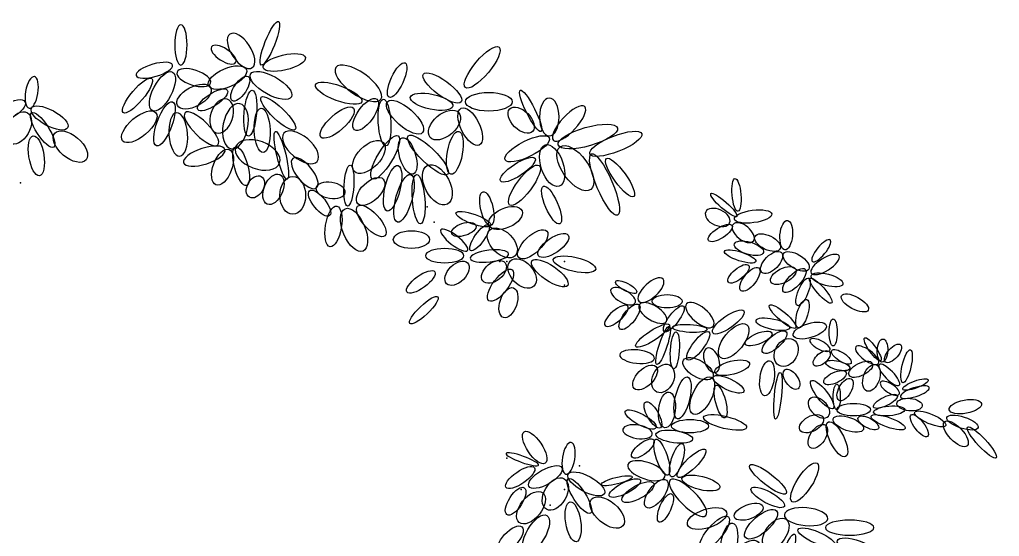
# Model space of a CAD drawing. Header units: millimetres. Extents: x 221 to 543, y -43 to 148.
# Drawn here: x 317.971 to 319.521, y 65.418 to 66.235 of the extents above; entities that cross this region are included whole.
import ezdxf

# ---------------------------------------------------------------- set-up
doc = ezdxf.new("R2010")
doc.units = ezdxf.units.MM

# ---------------------------------------------------------------- blocks, each defined once
blk = doc.blocks.new('E5', base_point=(194.294003, 228.141865))
blk.add_circle((194.984178, 228.141865), 0.690175)
blk = doc.blocks.new('ARV08')
for p in [(0.7873, 7.7813), (-1.0075, 7.6762), (-1.039, 7.608), (-1.6145, 7.4346), (-1.3596, 7.4346), (-1.3281, 7.4346), (-1.6145, 7.3295), (-1.6802, 6.5338), (-1.3596, 6.5679), (-1.6145, 6.4287), (-1.4227, 6.4287), (-1.5514, 6.3605)]:
    blk.add_point(p)
for p, xscale, yscale, zscale, rotation in [((-0.2752, 8.3011), 0.14978202421875, -0.031257844921875, 0.14978202421875, 111.61923), ((-0.2358, 8.2897), 0.1287599994140625, 0.06251568984375, 0.1287599994140625, 56.192236), ((0.0795, 8.3011), 0.1287599994140625, 0.03978267304687499, 0.1287599994140625, 90), ((-1.1765, 8.2016), 0.168176340234375, -0.0511491814453125, 0.168176340234375, 129.870228), ((-0.1622, 8.3124), 0.09197143828125, 0.03978267304687499, 0.09197143828125, 32.97681299999999), ((-0.2831, 8.2897), 0.1392709763671875, -0.0483075720703125, 0.1392709763671875, 166.487566), ((-0.8402, 8.159), 0.12087673125, -0.03978267304687499, 0.12087673125, 114.814359), ((-0.8034, 8.1505), 0.1760596083984375, 0.07104051796875001, 0.1760596083984375, 35.103451), ((-0.2095, 8.2812), 0.131387708203125, -0.05967400957031249, 0.131387708203125, 336.806115), ((0.1163, 8.3011), 0.12087673125, 0.03978267304687499, 0.12087673125, 344.058037), ((-1.1581, 8.1391), 0.14978202421875, -0.0483075720703125, 0.14978202421875, 36.10355999999999), ((-0.2279, 8.2613), 0.14978202421875, -0.05967400957031249, 0.14978202421875, 209.080276), ((-0.2174, 8.2499), 0.09197143828125, -0.03978267304687499, 0.09197143828125, 303.58076), ((-0.0519, 8.2215), 0.1129934630859375, 0.0483075720703125, 0.1129934630859375, 17.875499), ((0.1163, 8.2698), 0.1392709763671875, -0.05967400957031249, 0.1392709763671875, 297.852947), ((-0.7193, 8.1391), 0.1576652923828125, -0.0483075720703125, 0.1576652923828125, 20.166447), ((-0.0519, 8.2016), 0.12087673125, -0.06251568984375, 0.12087673125, 331.600192), ((0.2083, 8.2414), 0.1418987560546875, -0.03978267304687499, 0.1418987560546875, 309.9870960000001), ((0.7496, 8.1107), 0.102482415234375, 0.03978267304687499, 0.102482415234375, 99.423961), ((-1.5103, 8.0084), 0.14715424453125, -0.028416235546875, 0.14715424453125, 63.31704000000001), ((-1.1765, 8.1391), 0.14978202421875, -0.05967400957031249, 0.14978202421875, 180), ((-1.1214, 8.1192), 0.1392709763671875, -0.0483075720703125, 0.1392709763671875, 11.787806), ((-0.2752, 8.159), 0.14978202421875, -0.03978267304687499, 0.14978202421875, 223.416961), ((-0.2358, 8.1902), 0.14715424453125, -0.03978267304687499, 0.14715424453125, 274.954823), ((-0.1254, 8.1902), 0.1129934630859375, -0.03978267304687499, 0.1129934630859375, 326.645658), ((-1.5655, 7.9686), 0.14715424453125, 0.0511491814453125, 0.14715424453125, 132.760736), ((-1.5471, 7.9885), 0.12087673125, 0.06251568984375, 0.12087673125, 90), ((-1.4735, 8.0084), 0.102482415234375, -0.05967400957031249, 0.102482415234375, 44.421486), ((-0.8323, 8.1391), 0.14978202421875, -0.05967400957031249, 0.14978202421875, 221.199188), ((-0.8139, 8.1505), 0.14978202421875, -0.03978267304687499, 0.14978202421875, 266.8242410000001), ((-0.785, 8.1505), 0.12087673125, -0.0511491814453125, 0.12087673125, 305.802749), ((-0.6825, 8.1107), 0.1392709763671875, -0.0511491814453125, 0.1392709763671875, 318.417607), ((-0.1806, 8.1306), 0.14715424453125, 0.07956534609374999, 0.14715424453125, 280.936414), ((-0.1254, 8.1505), 0.1129934630859375, 0.07104051796875001, 0.1129934630859375, 288.36396), ((0.1163, 8.1391), 0.14978202421875, -0.0483075720703125, 0.14978202421875, 290.123119), ((0.7391, 8.1107), 0.131387708203125, -0.0511491814453125, 0.131387708203125, 208.399808), ((0.768, 8.1391), 0.12087673125, -0.0483075720703125, 0.12087673125, 330.568218), ((-1.1581, 8.1107), 0.131387708203125, -0.05967400957031249, 0.131387708203125, 243.836633), ((-1.1476, 8.0908), 0.12087673125, -0.07104051796875001, 0.12087673125, 319.281552), ((-0.2752, 8.1107), 0.1418987560546875, -0.0511491814453125, 0.1418987560546875, 267.628955), ((0.0611, 8.0908), 0.14715424453125, 0.0483075720703125, 0.14715424453125, 224.444446), ((0.0979, 8.0908), 0.1392709763671875, 0.05967400957031249, 0.1392709763671875, 266.007712), ((0.1899, 8.0908), 0.1392709763671875, -0.06251568984375, 0.1392709763671875, 319.758658), ((0.7391, 8.0908), 0.131387708203125, -0.03978267304687499, 0.131387708203125, 237.292267), ((0.7575, 8.0908), 0.1129934630859375, -0.07104051796875001, 0.1129934630859375, 300.241631), ((-1.5865, 7.9487), 0.197081633203125, -0.05967400957031249, 0.197081633203125, 164.186791), ((-1.7257, 7.9089), 0.1786873171875, -0.0511491814453125, 0.1786873171875, 158.78427), ((-1.5471, 7.98), 0.1576652923828125, -0.0511491814453125, 0.1576652923828125, 333.536729), ((-1.1476, 8.0084), 0.1392709763671875, -0.0483075720703125, 0.1392709763671875, 280.4783160000001), ((-0.9243, 7.9885), 0.1760596083984375, -0.0483075720703125, 0.1760596083984375, 224.141585), ((-0.8796, 7.9885), 0.1602930720703125, -0.0483075720703125, 0.1602930720703125, 301.128221), ((-0.3751, 7.9999), 0.1392709763671875, 0.07104051796875001, 0.1392709763671875, 220.066487), ((-0.3383, 8.0084), 0.1576652923828125, -0.028416235546875, 0.1576652923828125, 256.2731400000001), ((0.6366, 7.9999), 0.131387708203125, -0.07104051796875001, 0.131387708203125, 220.192255), ((-1.5944, 7.9402), 0.168176340234375, -0.0824070263671875, 0.168176340234375, 234.274774), ((-1.5287, 7.9487), 0.1392709763671875, -0.07104051796875001, 0.1392709763671875, 251.237392), ((-0.898, 7.98), 0.12087673125, -0.0511491814453125, 0.12087673125, 253.478901), ((-0.8139, 7.9601), 0.131387708203125, -0.07104051796875001, 0.131387708203125, 314.690509), ((-0.1622, 7.9402), 0.14978202421875, 0.0880902451171875, 0.14978202421875, 200.1664470000001), ((-0.1149, 7.9288), 0.1392709763671875, 0.0511491814453125, 0.1392709763671875, 342.026098), ((0.7312, 7.9885), 0.1287599994140625, -0.0483075720703125, 0.1287599994140625, 261.238343), ((-1.7336, 7.9089), 0.21284816953125, -0.0511491814453125, 0.21284816953125, 246.887105), ((-0.1622, 7.9402), 0.1287599994140625, -0.042624282421875, 0.1287599994140625, 254.281167), ((-0.1333, 7.9288), 0.12087673125, -0.05967400957031249, 0.12087673125, 290.299193), ((-1.7993, 7.889), 0.14978202421875, -0.03978267304687499, 0.14978202421875, 234.274774), ((-1.5024, 7.8578), 0.1576652923828125, -0.0483075720703125, 0.1576652923828125, 306.8794), ((-1.484, 7.889), 0.131387708203125, -0.03978267304687499, 0.131387708203125, 326.858954), ((-1.0084, 7.8578), 0.1392709763671875, -0.07956534609374999, 0.1392709763671875, 242.51812), ((-0.4145, 7.889), 0.12087673125, 0.0511491814453125, 0.12087673125, 231.022093), ((-0.8796, 7.8578), 0.14978202421875, -0.0483075720703125, 0.14978202421875, 283.614497), ((-0.6562, 7.6787), 0.131387708203125, -0.031257844921875, 0.131387708203125, 93.77905200000001), ((-0.3567, 7.818), 0.102482415234375, -0.05967400957031249, 0.102482415234375, 292.887673), ((-2.3801, 7.656), 0.105110194921875, -0.028416235546875, 0.105110194921875, 84.96693), ((-0.9611, 7.818), 0.1576652923828125, -0.03978267304687499, 0.1576652923828125, 265.402624), ((-0.9348, 7.818), 0.1576652923828125, -0.0511491814453125, 0.1576652923828125, 285.505154), ((-0.8139, 7.7981), 0.1129934630859375, -0.05967400957031249, 0.1129934630859375, 315.858415), ((-0.517, 7.7583), 0.09459914707031249, 0.0511491814453125, 0.09459914707031249, 188.781854), ((-0.4145, 7.8095), 0.12087673125, -0.0824070263671875, 0.12087673125, 270), ((-0.2752, 7.8095), 0.07620490195312499, -0.0511491814453125, 0.07620490195312499, 299.47156), ((-2.3748, 7.6333), 0.1103656833984375, -0.0227329458984375, 0.1103656833984375, 41.418235), ((-1.5208, 7.7668), 0.131387708203125, -0.03978267304687499, 0.131387708203125, 246.433305), ((-1.2887, 7.5938), 0.1103656833984375, -0.03978267304687499, 0.1103656833984375, 76.982794), ((-0.4881, 7.7469), 0.102482415234375, -0.03978267304687499, 0.102482415234375, 231.022093), ((-0.7009, 7.6787), 0.1287599994140625, -0.0511491814453125, 0.1287599994140625, 227.239264), ((-2.3643, 7.6219), 0.12087673125, -0.03978267304687499, 0.12087673125, 172.301794), ((-2.3433, 7.6049), 0.0840881701171875, 0.0511491814453125, 0.0840881701171875, 24.48077), ((-1.2808, 7.5938), 0.1156212427734375, -0.06251568984375, 0.1156212427734375, 156.07572), ((-1.2887, 7.5938), 0.1182489515625, -0.031257844921875, 0.1182489515625, 19.822329), ((-0.6457, 7.6674), 0.14715424453125, -0.07104051796875001, 0.14715424453125, 247.112327), ((-0.6089, 7.6787), 0.131387708203125, -0.0511491814453125, 0.131387708203125, 279.467305), ((-2.5876, 7.4855), 0.09459914707031249, -0.03978267304687499, 0.09459914707031249, 94.805391), ((-2.4484, 7.5253), 0.0840881701171875, 0.0454659626953125, 0.0840881701171875, 39.043452), ((-1.223, 7.5938), 0.0814603904296875, -0.03978267304687499, 0.0814603904296875, 341.71521), ((-2.5666, 7.4912), 0.08934365859374999, -0.0454659626953125, 0.08934365859374999, 25.669711), ((-2.3538, 7.5935), 0.08934365859374999, -0.034099454296875, 0.08934365859374999, 327.5391450000001), ((-1.4989, 7.4602), 0.1156212427734375, -0.0483075720703125, 0.1156212427734375, 145.59359), ((-1.4122, 7.4517), 0.1235045109375, -0.0539907908203125, 0.1235045109375, 136.583039), ((-1.3964, 7.4602), 0.1156212427734375, -0.07104051796875001, 0.1156212427734375, 44.748858), ((-1.1993, 7.483), 0.0998547064453125, -0.031257844921875, 0.0998547064453125, 125.335338), ((-1.1862, 7.483), 0.107737974609375, 0.031257844921875, 0.107737974609375, 37.825072), ((-2.7085, 7.4344), 0.08934365859374999, 0.028416235546875, 0.08934365859374999, 129.54509), ((-2.493, 7.4742), 0.09722692675781248, -0.03978267304687499, 0.09722692675781248, 16.291891), ((-2.6928, 7.4003), 0.09459914707031249, -0.0454659626953125, 0.09459914707031249, 31.713395), ((-2.5719, 7.4742), 0.08934365859374999, -0.0454659626953125, 0.08934365859374999, 314.495246), ((-2.4589, 7.4344), 0.105110194921875, -0.028416235546875, 0.105110194921875, 17.973902), ((-1.3675, 7.4687), 0.1235045109375, 0.036941063671875, 0.1235045109375, 353.27194), ((-2.7033, 7.3832), 0.105110194921875, 0.03978267304687499, 0.105110194921875, 148.286605), ((-1.5646, 7.4432), 0.1392709763671875, -0.0454659626953125, 0.1392709763671875, 192.8253900000001), ((-1.47, 7.4375), 0.1392709763671875, -0.0483075720703125, 0.1392709763671875, 214.534021), ((-1.3754, 7.4375), 0.1103656833984375, -0.07104051796875001, 0.1103656833984375, 227.239264), ((-1.3517, 7.429), 0.09197143828125, -0.05683240019531249, 0.09197143828125, 320.729389), ((-1.1862, 7.429), 0.09459914707031249, -0.05683240019531249, 0.09459914707031249, 315.051507), ((-2.677, 7.4003), 0.0998547064453125, -0.03978267304687499, 0.0998547064453125, 313.882327), ((-2.6349, 7.4003), 0.08934365859374999, -0.0454659626953125, 0.08934365859374999, 332.948638), ((-2.472, 7.406), 0.09197143828125, -0.03978267304687499, 0.09197143828125, 307.839345), ((-2.4274, 7.4173), 0.0840881701171875, -0.034099454296875, 0.0840881701171875, 320.339108), ((-1.3833, 7.3977), 0.1235045109375, -0.0483075720703125, 0.1235045109375, 307.11129), ((-1.0417, 7.3892), 0.1103656833984375, -0.03978267304687499, 0.1103656833984375, 324.211228), ((-2.7033, 7.3719), 0.105110194921875, -0.036941063671875, 0.105110194921875, 194.629186), ((-2.698, 7.3605), 0.105110194921875, -0.0255745552734375, 0.105110194921875, 228.629534), ((-2.6928, 7.3605), 0.09459914707031249, -0.031257844921875, 0.09459914707031249, 292.666568), ((-1.9425, 7.2589), 0.105110194921875, 0.04617636503906249, 0.105110194921875, 137.411424), ((-1.9327, 7.298), 0.07554795703124999, -0.0248641529296875, 0.07554795703124999, 27.432288), ((-1.9261, 7.2518), 0.088686713671875, 0.039072270703125, 0.088686713671875, 29.219955), ((-1.3885, 7.3181), 0.0998547064453125, -0.0539907908203125, 0.0998547064453125, 288.586165), ((-2.8373, 7.2838), 0.09722692675781248, -0.03978267304687499, 0.09722692675781248, 208.399808), ((-2.6455, 7.1417), 0.09459914707031249, -0.034099454296875, 0.09459914707031249, 107.131706), ((-2.271, 7.1488), 0.1116795732421875, 0.0497283767578125, 0.1116795732421875, 40.066487), ((-2.0017, 7.2589), 0.09525609199218749, -0.042624282421875, 0.09525609199218749, 180), ((-2.0641, 7.1701), 0.1018254703125, 0.04617636503906249, 0.1018254703125, 31.907092), ((-1.0548, 7.2784), 0.1235045109375, -0.031257844921875, 0.1235045109375, 316.420027), ((-2.6349, 7.1417), 0.1103656833984375, -0.028416235546875, 0.1103656833984375, 40.863406), ((-2.4057, 7.2163), 0.121533676171875, -0.039072270703125, 0.121533676171875, 324.682614), ((-2.1396, 7.2376), 0.1018254703125, -0.031968247265625, 0.1018254703125, 307.376718), ((-1.9425, 7.2447), 0.0985408166015625, -0.039072270703125, 0.0985408166015625, 307.376718), ((-1.8933, 7.2376), 0.09525609199218749, 0.035520258984375, 0.09525609199218749, 319.511725), ((-2.8005, 7.0621), 0.08671587890625, -0.0255745552734375, 0.08671587890625, 90), ((-2.6244, 7.1076), 0.1103656833984375, -0.0454659626953125, 0.1103656833984375, 162.830535), ((-2.6087, 7.1417), 0.1103656833984375, -0.034099454296875, 0.1103656833984375, 12.203821), ((-2.4188, 7.1559), 0.1346724328125, -0.06393649453125, 0.1346724328125, 308.530387), ((-2.5929, 7.1246), 0.0998547064453125, -0.03978267304687499, 0.0998547064453125, 318.313202), ((-2.5298, 7.1189), 0.09197143828125, -0.034099454296875, 0.09197143828125, 337.746919), ((-2.2513, 7.1239), 0.1116795732421875, -0.035520258984375, 0.1116795732421875, 307.376718), ((-2.2447, 7.1346), 0.1116795732421875, -0.0248641529296875, 0.1116795732421875, 3.43803), ((-2.0772, 7.1488), 0.1281030544921875, -0.0248641529296875, 0.1281030544921875, 288.075551), ((-2.0772, 7.1559), 0.1281030544921875, -0.031968247265625, 0.1281030544921875, 327.023187), ((-3.0107, 6.9968), 0.08934365859374999, -0.0227329458984375, 0.08934365859374999, 54.83291799999999), ((-2.7847, 7.0422), 0.0709494134765625, -0.028416235546875, 0.0709494134765625, 29.528993), ((-2.6244, 7.0905), 0.09459914707031249, -0.07104051796875001, 0.09459914707031249, 298.803942), ((-2.1068, 7.1239), 0.1182489515625, -0.028416235546875, 0.1182489515625, 273.6490990000001), ((-3.0317, 6.9911), 0.07357712226562499, -0.034099454296875, 0.07357712226562499, 131.132784), ((-3.016, 6.9911), 0.07357712226562499, -0.034099454296875, 0.07357712226562499, 92.462835), ((-3.0002, 6.9854), 0.08934365859374999, 0.034099454296875, 0.08934365859374999, 35.78877199999999), ((-2.8793, 6.9854), 0.07357712226562499, -0.028416235546875, 0.07357712226562499, 33.642539), ((-2.7847, 7.0365), 0.06569385410156249, -0.034099454296875, 0.06569385410156249, 319.758658), ((-2.2841, 6.9463), 0.0821173353515625, 0.04617636503906249, 0.0821173353515625, 69.154443), ((-2.0115, 7.0067), 0.1116795732421875, 0.042624282421875, 0.1116795732421875, 6.171908999999999), ((-3.1079, 6.9001), 0.107737974609375, -0.028416235546875, 0.107737974609375, 103.017206), ((-2.9739, 6.9854), 0.0840881701171875, -0.03978267304687499, 0.0840881701171875, 333.028996), ((-2.2776, 6.9463), 0.1149642978515625, -0.042624282421875, 0.1149642978515625, 165.72436), ((-2.1396, 6.9996), 0.10839491953125, -0.05328038847656249, 0.10839491953125, 210.534128), ((-3.0922, 6.8888), 0.09197143828125, 0.028416235546875, 0.09197143828125, 45.84369), ((-2.9897, 6.9797), 0.08934365859374999, -0.0511491814453125, 0.08934365859374999, 289.125358), ((-2.8741, 6.9627), 0.0788326107421875, -0.028416235546875, 0.0788326107421875, 14.012024), ((-2.8583, 6.9456), 0.0788326107421875, -0.034099454296875, 0.0788326107421875, 334.680843), ((-2.5876, 6.957), 0.07357712226562499, -0.03978267304687499, 0.07357712226562499, 235.256621), ((-2.5193, 6.9968), 0.1129934630859375, -0.0454659626953125, 0.1129934630859375, 277.897147), ((-2.0772, 6.9783), 0.09525609199218749, -0.06748850625, 0.09525609199218749, 294.814359), ((-2.0181, 6.9712), 0.0985408166015625, -0.05328038847656249, 0.0985408166015625, 314.88149), ((-3.1079, 6.8717), 0.08671587890625, -0.0227329458984375, 0.08671587890625, 160.177671), ((-2.8793, 6.9172), 0.0788326107421875, -0.03978267304687499, 0.0788326107421875, 299.02339), ((-2.8005, 6.7865), 0.1129934630859375, -0.034099454296875, 0.1129934630859375, 51.38782800000001), ((-2.5666, 6.9456), 0.14978202421875, -0.0227329458984375, 0.14978202421875, 275.559704), ((-2.271, 6.925), 0.10839491953125, -0.035520258984375, 0.10839491953125, 205.445592), ((-2.1823, 6.7616), 0.131387708203125, -0.06038441191406251, 0.131387708203125, 116.252221), ((-2.1133, 6.7403), 0.137957157421875, -0.04617636503906249, 0.137957157421875, 103.422145), ((-3.0974, 6.8376), 0.09722692675781248, 0.028416235546875, 0.09722692675781248, 162.026098), ((-3.0922, 6.849), 0.0709494134765625, 0.028416235546875, 0.0709494134765625, 32.65264699999999), ((-2.8163, 6.7808), 0.0814603904296875, -0.0227329458984375, 0.0814603904296875, 90), ((-2.2841, 6.8895), 0.10839491953125, -0.031968247265625, 0.10839491953125, 255.2000279999999), ((-3.3129, 6.7808), 0.105110194921875, -0.042624282421875, 0.105110194921875, 169.348945), ((-3.0817, 6.8092), 0.0814603904296875, -0.03978267304687499, 0.0814603904296875, 185.614589), ((-2.9792, 6.7922), 0.0840881701171875, -0.028416235546875, 0.0840881701171875, 153.824052), ((-2.7795, 6.7524), 0.0814603904296875, 0.0511491814453125, 0.0814603904296875, 41.82667300000001), ((-2.0575, 6.7012), 0.1149642978515625, -0.05328038847656249, 0.1149642978515625, 96.59368499999998), ((-2.9792, 6.7694), 0.0998547064453125, -0.031257844921875, 0.0998547064453125, 174.850665), ((-2.8163, 6.7808), 0.107737974609375, -0.03978267304687499, 0.107737974609375, 180), ((-2.0378, 6.7012), 0.09525609199218749, -0.035520258984375, 0.09525609199218749, 59.79021800000001), ((-2.0181, 6.7012), 0.1116795732421875, -0.035520258984375, 0.1116795732421875, 28.399808), ((-3.3024, 6.7467), 0.105110194921875, -0.036941063671875, 0.105110194921875, 197.973902), ((-3.1605, 6.7694), 0.107737974609375, -0.031257844921875, 0.107737974609375, 203.017277), ((-3.1447, 6.7581), 0.08671587890625, -0.031257844921875, 0.08671587890625, 232.708951), ((-2.9687, 6.7524), 0.1156212427734375, -0.031257844921875, 0.1156212427734375, 199.822329), ((-2.9109, 6.7467), 0.07357712226562499, -0.031257844921875, 0.07357712226562499, 208.399808), ((-2.8005, 6.741), 0.102482415234375, -0.042624282421875, 0.102482415234375, 199.282931), ((-2.7558, 6.7467), 0.0840881701171875, -0.0483075720703125, 0.0840881701171875, 331.600192), ((-2.2283, 6.7474), 0.1412418111328125, -0.039072270703125, 0.1412418111328125, 193.512434), ((-3.3944, 6.7041), 0.134015487890625, -0.028416235546875, 0.134015487890625, 227.239264), ((-3.2919, 6.7268), 0.105110194921875, -0.0454659626953125, 0.105110194921875, 226.16005), ((-2.7795, 6.7268), 0.1235045109375, -0.0454659626953125, 0.1235045109375, 243.529639), ((-2.7663, 6.7126), 0.08671587890625, -0.0483075720703125, 0.08671587890625, 304.142814), ((-2.0871, 6.7083), 0.1182489515625, -0.042624282421875, 0.1182489515625, 180), ((-2.0017, 6.6728), 0.09525609199218749, 0.042624282421875, 0.09525609199218749, 9.445631), ((-2.0181, 6.6728), 0.1182489515625, -0.039072270703125, 0.1182489515625, 187.698206), ((-2.0082, 6.6479), 0.088686713671875, -0.035520258984375, 0.088686713671875, 321.304308), ((-1.5287, 6.5449), 0.12087673125, -0.0483075720703125, 0.12087673125, 56.192236), ((-2.1133, 6.4846), 0.1248183298828125, -0.035520258984375, 0.1248183298828125, 135.776714), ((-2.0871, 6.4846), 0.1116795732421875, -0.035520258984375, 0.1116795732421875, 107.830284), ((-2.0706, 6.4917), 0.121533676171875, -0.035520258984375, 0.121533676171875, 71.41383499999999), ((-1.6206, 6.4966), 0.102482415234375, 0.03978267304687499, 0.102482415234375, 99.423961), ((-1.4998, 6.5364), 0.1103656833984375, 0.0198913365234375, 0.1103656833984375, 19.822329), ((-2.6192, 6.3744), 0.14715424453125, -0.0483075720703125, 0.14715424453125, 122.915654), ((-2.5929, 6.4114), 0.14715424453125, -0.036941063671875, 0.14715424453125, 37.989906), ((-2.0575, 6.4846), 0.1248183298828125, 0.05328038847656249, 0.1248183298828125, 18.506173), ((-1.6022, 6.525), 0.12087673125, -0.0483075720703125, 0.12087673125, 330.568218), ((-1.4814, 6.525), 0.1103656833984375, -0.03978267304687499, 0.1103656833984375, 325.622291), ((-2.133, 6.4775), 0.1248183298828125, -0.042624282421875, 0.1248183298828125, 193.512434), ((-2.2382, 6.3141), 0.1609500169921875, 0.05328038847656249, 0.1609500169921875, 44.948493), ((-2.0641, 6.4703), 0.10839491953125, -0.0497283767578125, 0.10839491953125, 306.713974), ((-1.9491, 6.4703), 0.1116795732421875, -0.035520258984375, 0.1116795732421875, 333.028996), ((-1.913, 6.4846), 0.1018254703125, -0.0213121412109375, 0.1018254703125, 346.1162380000001), ((-1.6311, 6.4966), 0.131387708203125, -0.0511491814453125, 0.131387708203125, 208.399808), ((-1.6311, 6.4767), 0.131387708203125, -0.03978267304687499, 0.131387708203125, 237.292267), ((-1.6128, 6.4767), 0.1129934630859375, -0.07104051796875001, 0.1129934630859375, 300.241631), ((-2.585, 6.3546), 0.12087673125, -0.036941063671875, 0.12087673125, 28.399808), ((-2.0082, 6.4561), 0.1149642978515625, -0.042624282421875, 0.1149642978515625, 330.878769), ((-1.4367, 6.437), 0.102482415234375, -0.042624282421875, 0.102482415234375, 302.753016), ((-2.0871, 6.41), 0.0985408166015625, -0.035520258984375, 0.0985408166015625, 293.858178), ((-1.7336, 6.3858), 0.131387708203125, -0.07104051796875001, 0.131387708203125, 220.192255), ((-1.5182, 6.4142), 0.12087673125, -0.06819890859375, 0.12087673125, 308.401491), ((-2.5509, 6.3347), 0.131387708203125, -0.0539907908203125, 0.131387708203125, 319.405127), ((-2.4904, 6.3546), 0.09722692675781248, -0.0454659626953125, 0.09722692675781248, 339.1958680000001), ((-2.3301, 6.329), 0.131387708203125, -0.05967400957031249, 0.131387708203125, 342.124501), ((-1.639, 6.3744), 0.1287599994140625, -0.0483075720703125, 0.1287599994140625, 261.238343), ((-2.585, 6.3176), 0.1392709763671875, 0.05683240019531249, 0.1392709763671875, 185.149335), ((-2.5929, 6.2977), 0.1129934630859375, -0.06535729921875, 0.1129934630859375, 305.893562), ((-2.338, 6.3091), 0.1392709763671875, -0.0483075720703125, 0.1392709763671875, 310.175274), ((-1.5365, 6.3148), 0.1392709763671875, -0.05967400957031249, 0.1392709763671875, 300.329272), ((-2.7663, 6.2608), 0.1550375126953125, 0.0483075720703125, 0.1550375126953125, 180), ((-2.6455, 6.2523), 0.1287599994140625, -0.036941063671875, 0.1287599994140625, 203.074056), ((-2.3564, 6.2807), 0.1287599994140625, -0.0511491814453125, 0.1287599994140625, 279.897272), ((-1.4262, 6.2636), 0.1103656833984375, -0.0483075720703125, 0.1103656833984375, 312.760736), ((-2.8189, 6.2039), 0.1392709763671875, -0.0454659626953125, 0.1392709763671875, 199.822329), ((-2.6297, 6.2324), 0.131387708203125, -0.028416235546875, 0.131387708203125, 289.779618), ((-2.4694, 6.1983), 0.1129934630859375, -0.05967400957031249, 0.1129934630859375, 315.858415)]:
    blk.add_blockref('E5', p, dxfattribs=dict(xscale=xscale, yscale=yscale, zscale=zscale, rotation=rotation))
for p, xscale, yscale, zscale in [((-1.018, 7.5313), 0.1156212427734375, -0.05683240019531249, 0.1156212427734375), ((-1.1704, 7.4602), 0.1235045109375, 0.0454659626953125, 0.1235045109375)]:
    blk.add_blockref('E5', p, dxfattribs=dict(xscale=xscale, yscale=yscale, zscale=zscale))

msp = doc.modelspace()

# ---------------------------------------------------------------- block references
at = {"xscale": -0.3583999999996195, "yscale": 0.3583999999999889, "zscale": 0.3584000000000001}
msp.add_blockref('ARV08', (318.2546, 63.1878), dxfattribs=at)

doc.saveas('drawing.dxf')
